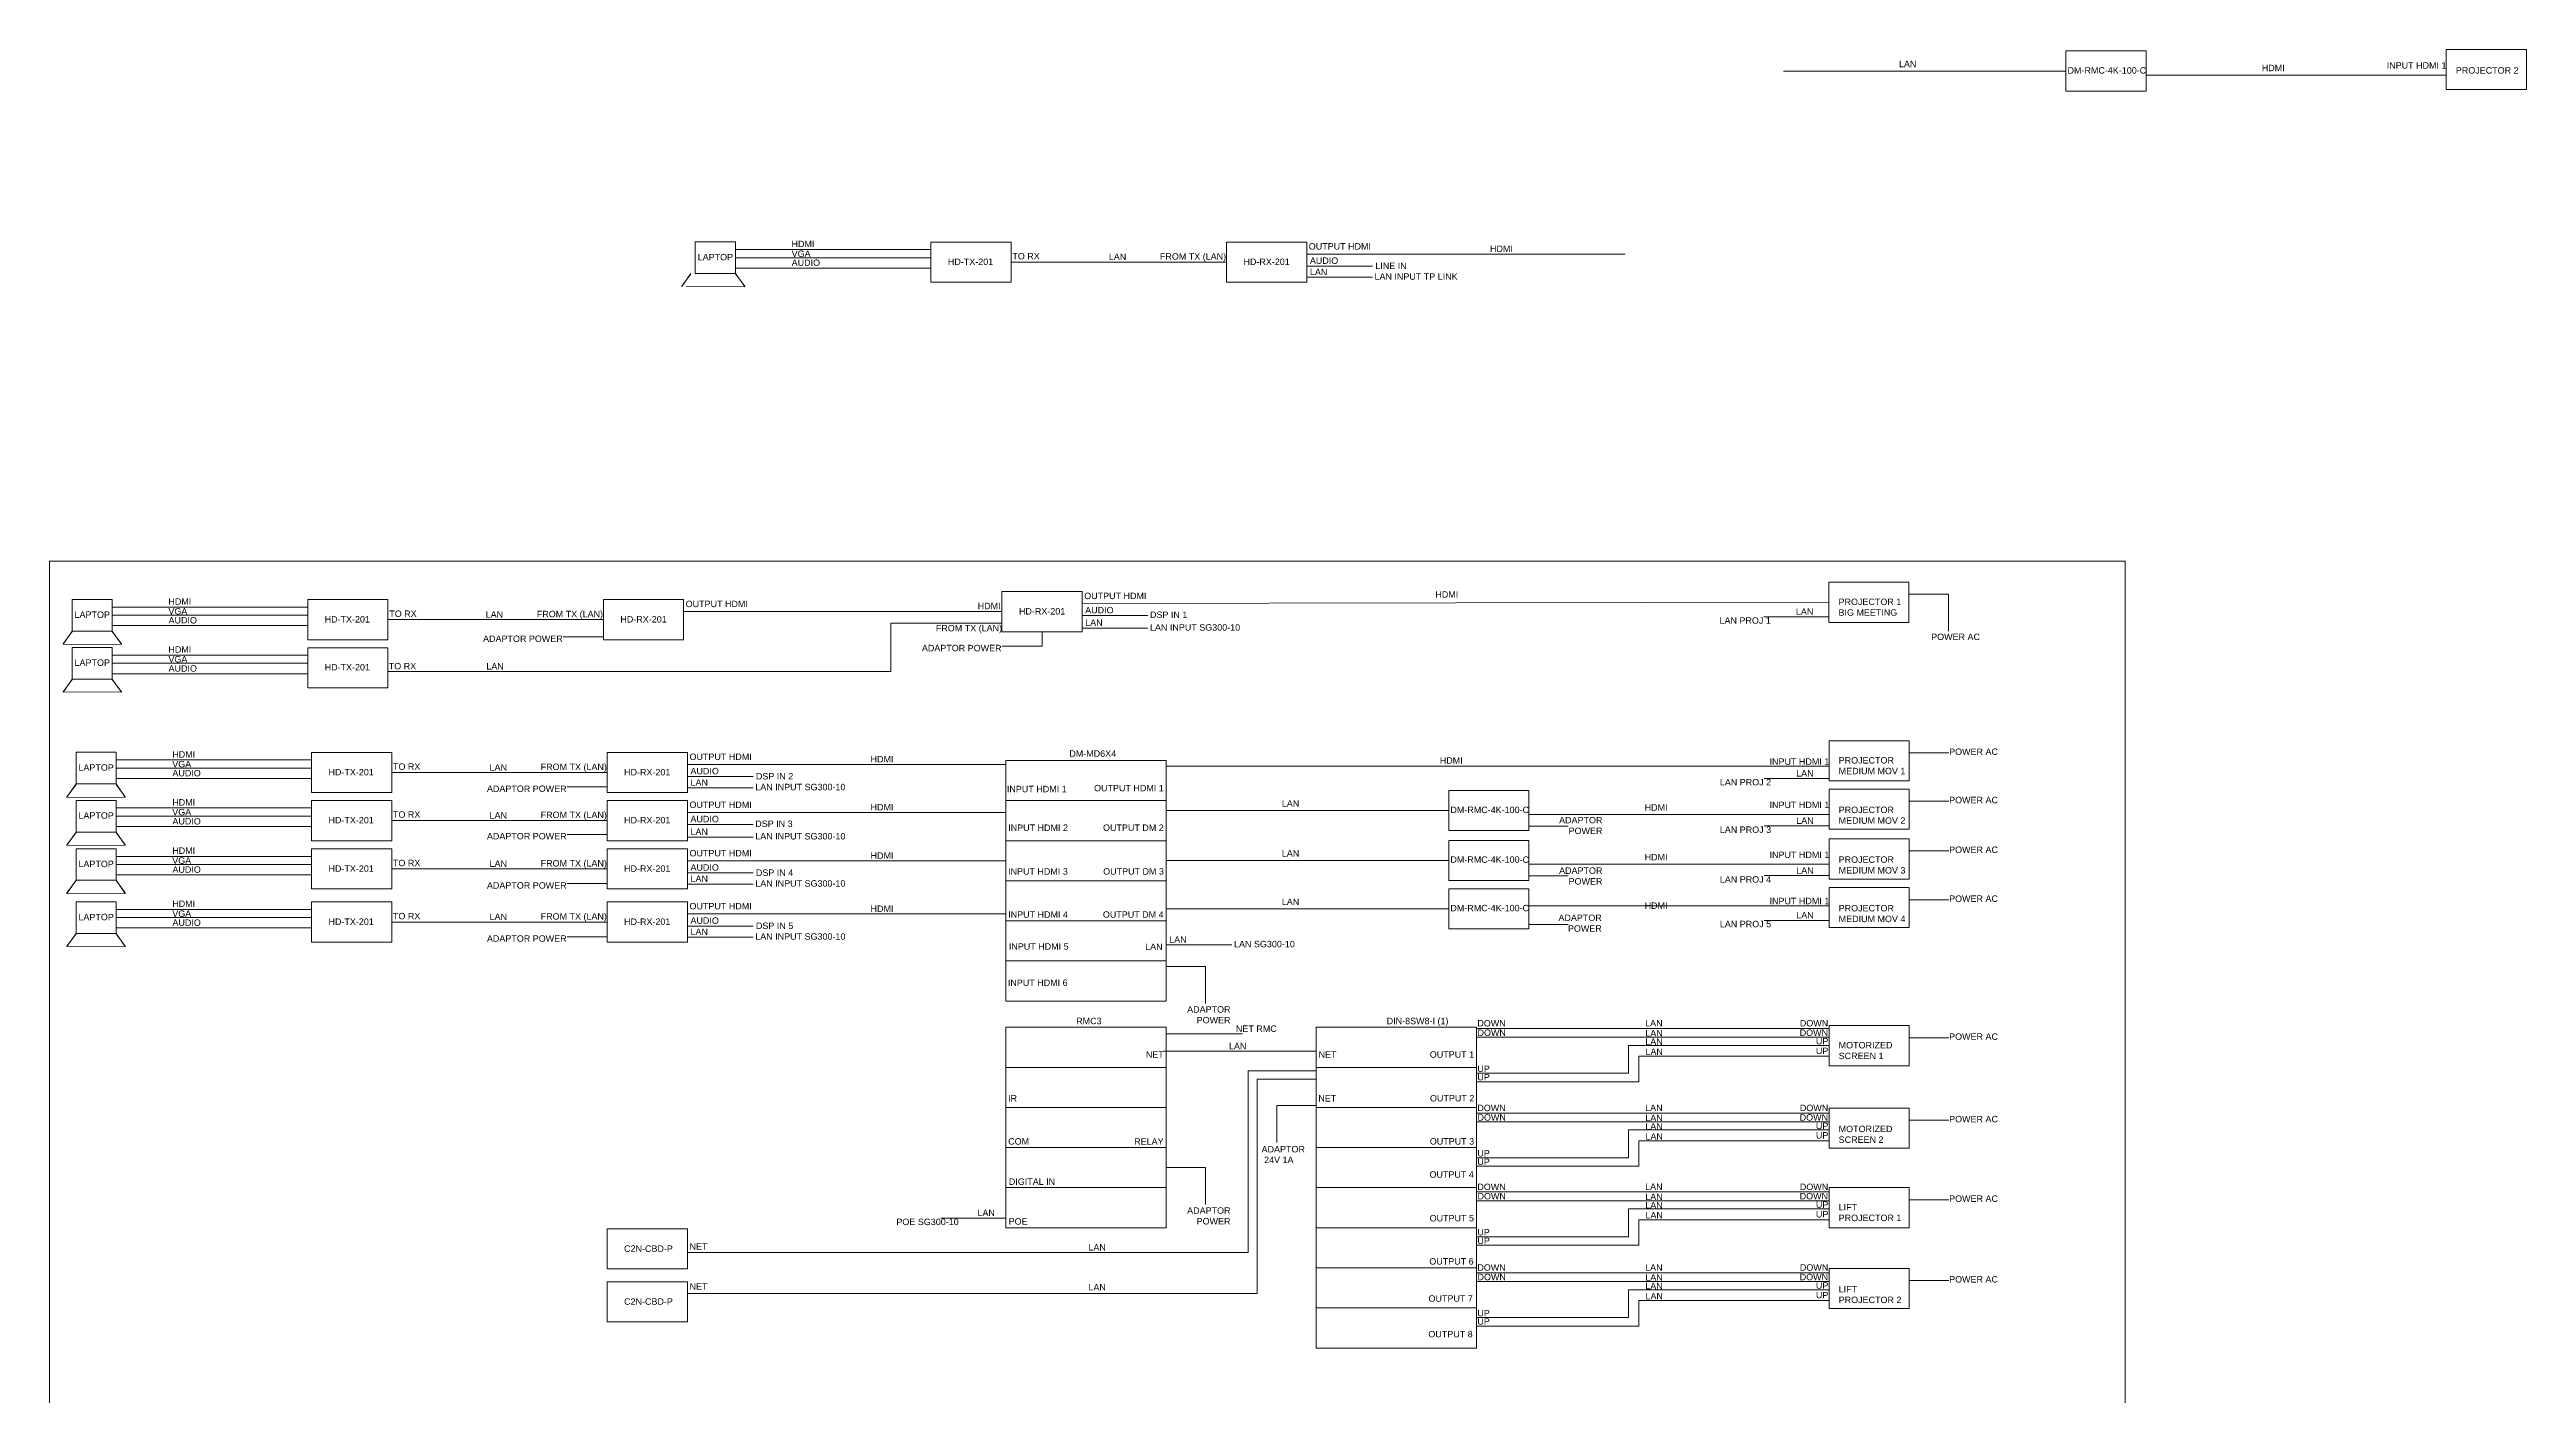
# Model space of a CAD drawing. Header units: inches. Extents: x 650 to 9922, y -3240 to 3248.
# Drawn here: x 2316 to 3861, y 514 to 1353 of the extents above; entities that cross this region are included whole.
import ezdxf

# ---------------------------------------------------------------- set-up
doc = ezdxf.new("R2010")
doc.units = ezdxf.units.IN
doc.header["$MEASUREMENT"] = 0
doc.styles.get("Standard").update_dxf_attribs({"font": 'arial.ttf'})

msp = doc.modelspace()

# ---------------------------------------------------------------- linework, layer by layer
at = {"linetype": 'Continuous', "lineweight": 9}
for points in [[(3623.5, 1337.6), (3623.5, 1352.6), (3573.5, 1352.6), (3573.5, 1327.6), (3623.5, 1327.6), (3623.5, 1337.6)], [(3860.6, 1338.5), (3860.6, 1353.5), (3810.6, 1353.5), (3810.6, 1328.5), (3860.6, 1328.5), (3860.6, 1338.5)], [(3397.3, 1340.1), (3573.5, 1340.1)], [(2718.9, 1233.6), (2743.9, 1233.6), (2743.9, 1213.9), (2718.9, 1213.9), (2718.9, 1233.6)], [(2915.8, 1218.5), (2915.8, 1233.5), (2865.8, 1233.5), (2865.8, 1208.5), (2915.8, 1208.5), (2915.8, 1218.5)], [(3050.1, 1221), (2915.8, 1221)], [(3100.1, 1218.5), (3100.1, 1233.5), (3050.1, 1233.5), (3050.1, 1208.5), (3100.1, 1208.5), (3100.1, 1218.5)], [(2716.2, 1213.9), (2710.5, 1205.7), (2710.5, 1205.9), (2716.2, 1213.6)], [(2713.2, 1205.7), (2749.7, 1205.5)], [(2743.9, 1213.9), (2749.7, 1205.7), (2749.7, 1205.9), (2743.9, 1213.6)], [(2316.3, 1034.5), (3610.4, 1034.5), (3610.4, -430.2), (2316.3, -430.2), (2316.3, 1034.5)], [(3475.6, 1006.5), (3475.6, 1021.4), (3425.6, 1021.4), (3425.6, 996.4), (3475.6, 996.4), (3475.6, 1006.5)], [(2330.4, 1010.7), (2355.4, 1010.7), (2355.4, 991), (2330.4, 991), (2330.4, 1010.7)], [(2527.3, 995.6), (2527.3, 1010.6), (2477.3, 1010.6), (2477.3, 985.6), (2527.3, 985.6), (2527.3, 995.6)], [(2711.6, 995.6), (2711.6, 1010.6), (2661.6, 1010.6), (2661.6, 985.6), (2711.6, 985.6), (2711.6, 995.6)], [(2330.4, 991), (2324.7, 982.8), (2324.7, 983), (2330.4, 990.7)], [(2355.4, 991), (2361.1, 982.8), (2361.1, 983), (2355.4, 990.7)], [(2527.3, 965.7), (2527.3, 955.6), (2477.3, 955.6), (2477.3, 980.6), (2527.3, 980.6), (2527.3, 965.7), (2840.8, 965.7), (2840.8, 995.8), (2910.1, 995.8)], [(2661.6, 998.1), (2527.3, 998.1)], [(3425.6, 999.9), (3385.1, 999.9)], [(2324.7, 982.8), (2361.1, 982.6)], [(2330.4, 980.7), (2355.4, 980.7), (2355.4, 961), (2330.4, 961), (2330.4, 980.7)], [(2330.4, 961), (2324.7, 952.8), (2324.7, 953.1), (2330.4, 960.8)], [(2355.4, 961), (2361.1, 952.8), (2361.1, 953.1), (2355.4, 960.8)], [(2324.7, 953), (2361.1, 952.8)], [(2332.8, 915.4), (2357.8, 915.4), (2357.8, 895.7), (2332.8, 895.7), (2332.8, 915.4)], [(2529.7, 900.3), (2529.7, 915.3), (2479.7, 915.3), (2479.7, 890.3), (2529.7, 890.3), (2529.7, 900.3)], [(2714, 900.3), (2714, 890.3), (2664, 890.3), (2664, 915.3), (2714, 915.3), (2714, 900.3), (2754.9, 900.3)], [(3475.8, 907.6), (3475.8, 922.6), (3425.8, 922.6), (3425.8, 897.6), (3475.8, 897.6), (3475.8, 907.6)], [(2664, 902.8), (2529.7, 902.8)], [(2912.5, 885.3), (2912.5, 910.3), (3012.5, 910.3), (3012.5, 910.3), (2912.5, 910.3), (2912.5, 910.3), (3012.5, 910.3), (3012.5, 885.3), (2912.5, 885.3)], [(3425.8, 899.1), (3385.3, 899.1)], [(2332.8, 895.7), (2327, 887.5), (2327, 887.7), (2332.8, 895.4)], [(2327, 887.5), (2363.5, 887.3)], [(2332.8, 885.4), (2357.8, 885.4), (2357.8, 865.7), (2332.8, 865.7), (2332.8, 885.4)], [(2357.8, 895.7), (2363.5, 887.5), (2363.5, 887.7), (2357.8, 895.4)], [(2529.7, 870.4), (2529.7, 885.3), (2479.7, 885.3), (2479.7, 860.3), (2529.7, 860.3), (2529.7, 870.4)], [(2714, 870.4), (2714, 860.3), (2664, 860.3), (2664, 885.3), (2714, 885.3), (2714, 870.4), (2754.9, 870.4)], [(2912.5, 885.3), (2912.5, 760.3), (3012.5, 760.3), (3012.5, 885.3), (2912.5, 885.3), (2912.5, 860.3), (3012.5, 860.3), (3012.5, 835.3), (2912.5, 835.3), (2912.5, 810.3), (3012.5, 810.3), (3012.5, 785.3), (2912.5, 785.3), (2912.5, 760.3), (3012.5, 760.3)], [(3238.7, 876.6), (3238.7, 891.6), (3188.7, 891.6), (3188.7, 866.6), (3238.7, 866.6), (3238.7, 876.6)], [(3475.8, 877.5), (3475.8, 892.5), (3425.8, 892.5), (3425.8, 867.5), (3475.8, 867.5), (3475.8, 877.5)], [(2332.8, 865.7), (2327, 857.5), (2327, 857.8), (2332.8, 865.5)], [(2357.8, 865.7), (2363.5, 857.5), (2363.5, 857.8), (2357.8, 865.5)], [(2664, 872.8), (2529.7, 872.8)], [(3012.5, 879.1), (3188.7, 879.1)], [(3425.8, 869.5), (3385.3, 869.5)], [(2327, 857.5), (2363.5, 857.4)], [(2332.8, 855.3), (2357.8, 855.3), (2357.8, 835.6), (2332.8, 835.6), (2332.8, 855.3)], [(2529.7, 840.2), (2529.7, 855.2), (2479.7, 855.2), (2479.7, 830.2), (2529.7, 830.2), (2529.7, 840.2)], [(2714, 840.2), (2714, 830.2), (2664, 830.2), (2664, 855.2), (2714, 855.2), (2714, 840.2), (2754.9, 840.2)], [(3238.7, 845.6), (3238.7, 860.5), (3188.7, 860.5), (3188.7, 835.5), (3238.7, 835.5), (3238.7, 845.6)], [(3475.8, 846.5), (3475.8, 861.4), (3425.8, 861.4), (3425.8, 836.4), (3475.8, 836.4), (3475.8, 846.5)], [(2332.8, 835.6), (2327, 827.4), (2327, 827.7), (2332.8, 835.4)], [(2357.8, 835.6), (2363.5, 827.4), (2363.5, 827.7), (2357.8, 835.4)], [(2664, 842.7), (2529.7, 842.7)], [(3012.5, 848), (3188.7, 848)], [(3425.8, 838.5), (3385.3, 838.5)], [(2327, 827.4), (2363.5, 827.2)], [(2332.8, 822.2), (2357.8, 822.2), (2357.8, 802.5), (2332.8, 802.5), (2332.8, 822.2)], [(2529.7, 807.1), (2529.7, 822.1), (2479.7, 822.1), (2479.7, 797.1), (2529.7, 797.1), (2529.7, 807.1)], [(2714, 807.1), (2714, 797.1), (2664, 797.1), (2664, 822.1), (2714, 822.1), (2714, 807.1), (2754.9, 807.1)], [(3238.7, 815.4), (3238.7, 830.3), (3188.7, 830.3), (3188.7, 805.3), (3238.7, 805.3), (3238.7, 815.4)], [(3475.8, 816.3), (3475.8, 831.2), (3425.8, 831.2), (3425.8, 806.2), (3475.8, 806.2), (3475.8, 816.3)], [(2664, 809.6), (2529.7, 809.6)], [(3012.5, 817.8), (3188.7, 817.8)], [(3425.8, 810.6), (3385.3, 810.6)], [(2332.8, 802.5), (2327, 794.3), (2327, 794.6), (2332.8, 802.3)], [(2327, 794.3), (2363.5, 794.1)], [(2357.8, 802.5), (2363.5, 794.3), (2363.5, 794.6), (2357.8, 802.3)], [(2912.5, 744), (2912.5, 619), (3012.5, 619), (3012.5, 744), (2912.5, 744), (2912.5, 719), (3012.5, 719), (3012.5, 694), (2912.5, 694), (2912.5, 669), (3012.5, 669), (3012.5, 644), (2912.5, 644)], [(3106, 744), (3106, 619), (3206, 619), (3206, 744), (3106, 744), (3106, 719), (3206, 719), (3206, 694), (3106, 694), (3106, 669), (3206, 669), (3206, 644), (3106, 644)], [(3206, 743.2), (3425.8, 743.2)], [(3475.8, 730), (3475.8, 745), (3425.8, 745), (3425.8, 720), (3475.8, 720), (3475.8, 730)], [(3011, 729), (3106, 729)], [(3012.5, 739.9), (3060, 739.9)], [(3206, 737.8), (3425.8, 737.8)], [(3206, 715.3), (3300.7, 715.3), (3300.7, 732.7), (3425.8, 732.7)], [(3206, 710), (3307.1, 710), (3307.1, 725.9), (3425.8, 725.9)], [(2714, 603.5), (3063.6, 603.5), (3063.6, 716.9), (3106, 716.9)], [(2714, 578.1), (3069.3, 578.1), (3069.3, 711.7), (3106, 711.7)], [(3206, 690.5), (3425.8, 690.5)], [(3206, 685), (3425.8, 685)], [(3206, 662.5), (3300.7, 662.5), (3300.7, 680), (3425.8, 680)], [(3475.8, 678.6), (3475.8, 693.6), (3425.8, 693.6), (3425.8, 668.6), (3475.8, 668.6), (3475.8, 678.6)], [(3206, 657.3), (3307.1, 657.3), (3307.1, 673.1), (3425.8, 673.1)], [(3206, 641.3), (3425.8, 641.3)], [(3206, 635.8), (3425.8, 635.8)], [(3475.8, 629), (3475.8, 644), (3425.8, 644), (3425.8, 619), (3475.8, 619), (3475.8, 629)], [(2714, 603.3), (2714, 618.3), (2664, 618.3), (2664, 593.3), (2714, 593.3), (2714, 603.3)], [(2912.5, 625), (2871.9, 625)], [(3106, 619), (3106, 544), (3206, 544), (3206, 619), (3106, 619), (3106, 594), (3206, 594), (3206, 569), (3106, 569), (3106, 544), (3206, 544), (3206, 544), (3106, 544)], [(3206, 613.4), (3300.7, 613.4), (3300.7, 630.8), (3425.8, 630.8)], [(3206, 608.1), (3307.1, 608.1), (3307.1, 623.9), (3425.8, 623.9)], [(3206, 590.9), (3425.8, 590.9)], [(3475.8, 578.7), (3475.8, 593.6), (3425.8, 593.6), (3425.8, 568.6), (3475.8, 568.6), (3475.8, 578.7)], [(2714, 570.3), (2714, 585.3), (2664, 585.3), (2664, 560.3), (2714, 560.3), (2714, 570.3)], [(3206, 585.5), (3425.8, 585.5)], [(3206, 563), (3300.7, 563), (3300.7, 580.4), (3425.8, 580.4)], [(3206, 557.7), (3307.1, 557.7), (3307.1, 573.6), (3425.8, 573.6)]]:
    msp.add_lwpolyline(points, dxfattribs=at)
at = {"color": 5, "linetype": 'Continuous', "lineweight": 9}
for points in [[(3623.5, 1337.6), (3810.6, 1337.6)], [(2743.9, 1228.8), (2865.8, 1228.8)], [(3100.1, 1226), (3298.6, 1226)], [(2355.4, 1005.9), (2477.3, 1005.9)], [(2960.1, 1008.1), (3425.6, 1008.9)], [(2711.6, 1003.1), (2910.1, 1003.1)], [(2355.4, 976), (2477.3, 976)], [(2357.8, 910.6), (2479.7, 910.6)], [(2714, 907.8), (2912.5, 907.8)], [(3012.5, 906.8), (3425.8, 906.8)], [(2357.8, 880.7), (2479.7, 880.7)], [(2714, 877.9), (2912.5, 877.9)], [(3238.7, 876.6), (3425.8, 876.6)], [(2357.8, 850.5), (2479.7, 850.5)], [(2714, 847.7), (2912.5, 847.7)], [(3238.7, 845.6), (3425.8, 845.6)], [(3238.7, 819.6), (3425.8, 819.6)], [(2357.8, 817.4), (2479.7, 817.4)], [(2714, 814.6), (2912.5, 814.6)]]:
    msp.add_lwpolyline(points, dxfattribs=at)
at = {"color": 2, "linetype": 'Continuous', "lineweight": 9}
for points in [[(2743.9, 1223.7), (2865.8, 1223.7)], [(2355.4, 1000.8), (2477.3, 1000.8)], [(2355.4, 970.9), (2477.3, 970.9)], [(2357.8, 905.5), (2479.7, 905.5)], [(2357.8, 875.6), (2479.7, 875.6)], [(2357.8, 845.5), (2479.7, 845.5)], [(2357.8, 812.4), (2479.7, 812.4)]]:
    msp.add_lwpolyline(points, dxfattribs=at)
at = {"color": 3, "linetype": 'Continuous', "lineweight": 9}
for points in [[(2743.9, 1217.3), (2865.8, 1217.3)], [(3100.1, 1218.5), (3141.1, 1218.5)], [(2355.4, 994.4), (2477.3, 994.4)], [(2960.1, 1000.6), (3001, 1000.6)], [(2355.4, 964.4), (2477.3, 964.4)], [(2357.8, 899.1), (2479.7, 899.1)], [(2714, 900.3), (2754.9, 900.3)], [(2357.8, 869.1), (2479.7, 869.1)], [(2714, 870.4), (2754.9, 870.4)], [(2357.8, 839), (2479.7, 839)], [(2714, 840.2), (2754.9, 840.2)], [(2357.8, 805.9), (2479.7, 805.9)], [(2714, 807.1), (2754.9, 807.1)]]:
    msp.add_lwpolyline(points, dxfattribs=at)
at = {"color": 7, "linetype": 'Continuous', "lineweight": 9}
for points in [[(3100.1, 1211.5), (3141.1, 1211.5)], [(2960.1, 1000.6), (2960.1, 990.6), (2910.1, 990.6), (2910.1, 1015.6), (2960.1, 1015.6), (2960.1, 1000.6), (3001, 1000.6)], [(2960.1, 992.8), (3001, 992.8)], [(2714, 893.2), (2754.9, 893.2)], [(2714, 862.5), (2754.9, 862.5)], [(2714, 833.2), (2754.9, 833.2)], [(2714, 800.1), (2754.9, 800.1)], [(3012.5, 795.3), (3053.4, 795.3)]]:
    msp.add_lwpolyline(points, dxfattribs=at)
at = {"color": 1, "linetype": 'Continuous', "lineweight": 9}
for points in [[(3475.6, 1013.9), (3500.2, 1013.9), (3500.2, 990.9)], [(2935.2, 981.6), (2935.2, 990.6)], [(2661.6, 987.3), (2636.6, 987.3)], [(2935.2, 981.6), (2910.2, 981.6)], [(3475.8, 915.1), (3500.4, 915.1), (3500.4, 915.1)], [(2664, 893.9), (2639, 893.9)], [(3475.8, 885), (3500.4, 885), (3500.4, 885)], [(3238.7, 869.3), (3263.2, 869.3), (3263.2, 869.3)], [(2664, 864.2), (2639, 864.2)], [(3475.8, 854), (3500.4, 854), (3500.4, 854)], [(3238.7, 838.3), (3263.2, 838.3), (3263.2, 838.3)], [(2664, 833.6), (2639, 833.6)], [(3475.8, 823.5), (3500.4, 823.5), (3500.4, 823.5)], [(3238.7, 808.1), (3263.2, 808.1), (3263.2, 808.1)], [(2664, 800.4), (2639, 800.4)], [(3012.5, 781.9), (3037, 781.9), (3037, 758.8)], [(3475.8, 737.5), (3500.4, 737.5), (3500.4, 737.5)], [(3106, 695.3), (3081.5, 695.3), (3081.5, 672.2)], [(3475.8, 686.1), (3500.4, 686.1), (3500.4, 686.1)], [(3012.5, 656.5), (3037, 656.5), (3037, 633.4)], [(3475.8, 636.5), (3500.4, 636.5), (3500.4, 636.5)], [(3475.8, 586.2), (3500.4, 586.2), (3500.4, 586.2)]]:
    msp.add_lwpolyline(points, dxfattribs=at)

# ---------------------------------------------------------------- texts
at = {"linetype": 'Continuous', "lineweight": 9, "char_height": 4}
for s, width, heights, insert, attachment_point in [('LAN', 44.698, [0], (3469.4, 1346.5), 1), ('HDMI', 44.698, [0], (3695.6, 1344), 1), ('INPUT HDMI 1', 44.698, [0], (3773.5, 1345.6), 1), ('DM-RMC-4K-100-C', 44.698, [0], (3574.5, 1342.5), 1), ('PROJECTOR 2', 44.698, [0], (3816.6, 1342.5), 1), ('LAPTOP', 44.698, [0], (2720.4, 1226.1), 1), ('VGA', 44.698, [0], (2779, 1228.2), 1), ('AUDIO', 44.698, [0], (2779, 1222.6), 1), ('HDMI', 44.698, [0], (2778.9, 1234.3), 1), ('HD-TX-201', 44.698, [0], (2876.4, 1223.2), 1), ('TO RX ', 44.698, [0], (2916.6, 1226.7), 1), ('LAN', 44.698, [0], (2987.6, 1226.3), 3), ('FROM TX (LAN)', 44.698, [0], (3008.6, 1226.5), 1), ('HD-RX-201', 44.698, [0], (3060.7, 1223.2), 1), ('OUTPUT HDMI', 44.698, [0], (3101.4, 1232.8), 1), ('AUDIO', 44.698, [0], (3102.1, 1223.9), 1), ('LINE IN', 44.698, [0], (3142.9, 1216.6), 7), ('HDMI', 44.698, [0], (3214.4, 1231.3), 1), ('VGA', 44.698, [0], (2390.4, 1005.3), 1), ('HDMI', 44.698, [0], (2390.4, 1011.4), 1), ('TO RX ', 44.698, [0], (2528.1, 1003.8), 1), ('OUTPUT HDMI', 44.698, [0], (2712.9, 1009.9), 1), ('HDMI', 44.698, [0], (2895, 1008.6), 1), ('HD-RX-201', 44.698, [0], (2920.7, 1005.3), 1), ('OUTPUT HDMI', 44.698, [0], (2961.4, 1014.9), 1), ('AUDIO', 44.698, [0], (2962, 1006), 1), ('HDMI', 44.698, [0], (3180.3, 1015.8), 1), ('LAN', 44.698, [0], (3416, 1005.1), 3), ('PROJECTOR 1 BIG MEETING', 44.698, [0], (3431.7, 1011.2), 1), ('LAPTOP', 44.698, [0], (2331.9, 1003.2), 1), ('AUDIO', 44.698, [0], (2390.5, 999.7), 1), ('HD-TX-201', 44.698, [0], (2487.8, 1000.3), 1), ('LAN', 44.698, [0], (2599.1, 1003.3), 3), ('FROM TX (LAN)', 44.698, [0], (2620.1, 1003.6), 1), ('HD-RX-201', 44.698, [0], (2672.2, 1000.3), 1), ('FROM TX (LAN)', 44.698, [0], (2868.9, 994.8), 1), ('DSP IN 1', 44.698, [0], (3002.4, 999.1), 7), ('LAN PROJ 1', 44.698, [0], (3357.5, 995.5), 7), ('POWER AC', 44.698, [0], (3519.9, 985.3), 9), ('LAPTOP', 44.698, [0], (2331.9, 973.3), 1), ('VGA', 44.698, [0], (2390.4, 975.4), 1), ('HDMI', 44.698, [0], (2390.4, 981.5), 1), ('AUDIO', 44.698, [0], (2390.5, 969.7), 1), ('HD-TX-201', 44.698, [0], (2487.8, 970.4), 1), ('TO RX ', 44.698, [0], (2527.8, 971.1), 1), ('LAN', 44.698, [0], (2599.5, 971), 3), ('HDMI', 44.698, [0], (2392.8, 916.1), 1), ('OUTPUT HDMI', 44.698, [0], (2715.3, 914.6), 1), ('HDMI', 44.698, [0], (2828.2, 913.1), 1), ('DM-MD6X4', 47.3, [0], (2952.1, 916.6), 1), ('HDMI', 44.698, [0], (3183.1, 912.3), 1), ('INPUT HDMI 1', 44.698, [0], (3388.7, 911.6), 1), ('PROJECTOR\\PMEDIUM MOV 1', 44.698, [0], (3431.8, 912.4), 1), ('POWER AC', 44.698, [0], (3531.1, 913.7), 9), ('LAPTOP', 44.698, [0], (2334.3, 907.9), 1), ('VGA', 44.698, [0], (2392.8, 910), 1), ('AUDIO', 44.698, [0], (2392.9, 904.4), 1), ('HD-TX-201', 44.698, [0], (2490.2, 905), 1), ('TO RX ', 44.698, [0], (2530.4, 908.5), 1), ('LAN', 44.698, [0], (2601.5, 908), 3), ('FROM TX (LAN)', 44.698, [0], (2622.5, 908.3), 1), ('HD-RX-201', 44.698, [0], (2674.5, 905), 1), ('AUDIO', 44.698, [0], (2715.9, 905.7), 1), ('DSP IN 2', 44.698, [0], (2756.7, 898.4), 7), ('LAN PROJ 2', 44.698, [0], (3357.7, 894.7), 7), ('LAN', 44.698, [0], (3416.2, 904.3), 3), ('HDMI', 44.698, [0], (2392.8, 886.2), 1), ('OUTPUT HDMI', 44.698, [0], (2715.3, 884.7), 1), ('HDMI', 44.698, [0], (2828.2, 883.2), 1), ('INPUT HDMI 1', 44.698, [0], (2913.2, 894.5), 1), ('OUTPUT HDMI 1', 44.698, [0], (3011, 895.1), 3), ('LAN', 44.698, [0], (3084.6, 885.5), 1), ('DM-RMC-4K-100-C', 44.698, [0], (3189.7, 881.5), 1), ('HDMI', 44.698, [0], (3310.8, 883), 1), ('INPUT HDMI 1', 44.698, [0], (3388.7, 884.6), 1), ('PROJECTOR \\PMEDIUM MOV 2', 44.698, [0], (3431.8, 881.5), 1), ('POWER AC', 44.698, [0], (3531.1, 883.6), 9), ('LAPTOP', 44.698, [0], (2334.3, 878), 1), ('VGA', 44.698, [0], (2392.8, 880.1), 1), ('AUDIO', 44.698, [0], (2392.9, 874.4), 1), ('HD-TX-201', 44.698, [0], (2490.2, 875.1), 1), ('TO RX ', 44.698, [0], (2530.4, 878.6), 1), ('LAN', 44.698, [0], (2601.5, 878.1), 3), ('FROM TX (LAN)', 44.698, [0], (2622.5, 878.4), 1), ('HD-RX-201', 44.698, [0], (2674.5, 875.1), 1), ('AUDIO', 44.698, [0], (2715.9, 875.8), 1), ('DSP IN 3', 44.698, [0], (2756.3, 868.8), 7), ('INPUT HDMI 2', 44.698, [0], (2914, 870.4), 1), ('OUTPUT DM 2', 44.698, [0], (3011, 870.4), 3), ('ADAPTOR POWER', 44.698, [0], (3284.5, 864.4), 9), ('LAN PROJ 3', 44.698, [0], (3357.7, 865.1), 7), ('LAN', 44.698, [0], (3416.2, 874.8), 3), ('VGA', 44.698, [0], (2392.8, 849.9), 1), ('HDMI', 44.698, [0], (2392.8, 856.1), 1), ('OUTPUT HDMI', 44.698, [0], (2715.3, 854.5), 1), ('HDMI', 44.698, [0], (2828.2, 853), 1), ('LAN', 44.698, [0], (3084.6, 854.4), 1), ('DM-RMC-4K-100-C', 44.698, [0], (3189.7, 850.5), 1), ('HDMI', 44.698, [0], (3310.8, 852), 1), ('INPUT HDMI 1', 44.698, [0], (3388.7, 853.5), 1), ('PROJECTOR \\PMEDIUM MOV 3', 44.698, [0], (3431.8, 850.5), 1), ('POWER AC', 44.698, [0], (3531.1, 852.6), 9), ('LAPTOP', 44.698, [0], (2334.3, 847.8), 1), ('AUDIO', 44.698, [0], (2392.9, 844.3), 1), ('HD-TX-201', 44.698, [0], (2490.2, 844.9), 1), ('TO RX ', 44.698, [0], (2530.4, 848.4), 1), ('LAN', 44.698, [0], (2601.5, 848), 3), ('FROM TX (LAN)', 44.698, [0], (2622.5, 848.2), 1), ('HD-RX-201', 44.698, [0], (2674.5, 844.9), 1), ('AUDIO', 44.698, [0], (2715.9, 845.6), 1), ('DSP IN 4', 44.698, [0], (2756.7, 838.3), 7), ('INPUT HDMI 3', 44.698, [0], (2913.9, 839.1), 7), ('OUTPUT DM 3', 44.698, [0], (3011.1, 839.1), 9), ('ADAPTOR POWER', 44.698, [0], (3284.5, 832.9), 9), ('LAN PROJ 4', 44.698, [0], (3357.7, 834.1), 7), ('LAN', 44.698, [0], (3416.2, 843.7), 3), ('HDMI', 44.698, [0], (2392.8, 823), 1), ('OUTPUT HDMI', 44.698, [0], (2715.3, 821.5), 1), ('HDMI', 44.698, [0], (2828.2, 819.9), 1), ('LAN', 44.698, [0], (3084.6, 824.2), 1), ('DM-RMC-4K-100-C', 44.698, [0], (3189.7, 820.3), 1), ('HDMI', 44.698, [0], (3310.8, 821.8), 1), ('INPUT HDMI 1', 44.698, [0], (3388.7, 824.7), 1), ('PROJECTOR \\PMEDIUM MOV 4', 44.698, [0], (3431.8, 820.2), 1), ('POWER AC', 44.698, [0], (3531.1, 822.1), 9), ('LAPTOP', 44.698, [0], (2334.3, 814.7), 1), ('VGA', 44.698, [0], (2392.8, 816.8), 1), ('AUDIO', 44.698, [0], (2392.9, 811.2), 1), ('HD-TX-201', 44.698, [0], (2490.2, 811.8), 1), ('TO RX ', 44.698, [0], (2530.4, 815.3), 1), ('LAN', 44.698, [0], (2601.5, 814.9), 3), ('FROM TX (LAN)', 44.698, [0], (2622.5, 815.1), 1), ('HD-RX-201', 44.698, [0], (2674.5, 811.8), 1), ('AUDIO', 44.698, [0], (2715.9, 812.5), 1), ('DSP IN 5', 44.698, [0], (2756.7, 805.2), 7), ('INPUT HDMI 4', 44.698, [0], (2914, 812.2), 7), ('OUTPUT DM 4', 44.698, [4.09], (3010.9, 812.2), 9), ('ADAPTOR POWER', 44.698, [0], (3284.1, 803.5), 9), ('LAN PROJ 5', 44.698, [0], (3357.7, 806.3), 7), ('LAN', 44.698, [0], (3416.2, 815.9), 3), ('INPUT HDMI 5', 44.698, [0], (2914.4, 792.3), 7), ('LAN', 44.698, [0], (2999.4, 792.2), 7), ('INPUT HDMI 6', 44.698, [0], (2913.8, 769.7), 7), ('ADAPTOR POWER', 44.698, [0], (3052.6, 746.4), 9), ('RMC3', 47.3, [0], (2956.4, 749.9), 1), ('NET RMC', 44.698, [0], (3056, 745.1), 1), ('DIN-8SW8-I (1)', 47.3, [0], (3150, 749.9), 1), ('DOWN', 44.698, [0], (3224.2, 748.5), 3), ('DOWN', 44.698, [0], (3224.3, 742.6), 3), ('LAN', 44.698, [0], (3322, 748.6), 3), ('LAN', 44.698, [0], (3322.1, 742.3), 3), ('DOWN', 44.698, [0], (3407.5, 742.6), 1), ('DOWN', 44.698, [0], (3407.6, 748.5), 1), ('NET', 44.698, [0], (3011, 729), 3), ('LAN', 44.698, [0], (3062.5, 734.3), 3), ('NET', 44.698, [0], (3107.5, 729), 1), ('OUTPUT 1', 44.698, [0], (3204.5, 729), 3), ('LAN', 44.698, [0], (3322.1, 737), 3), ('LAN', 44.698, [0], (3322.2, 730.7), 3), ('UP', 44.698, [0], (3417.6, 737.3), 1), ('UP', 44.698, [0], (3417.6, 731.3), 1), ('MOTORIZED\\PSCREEN 1', 44.698, [0], (3431.8, 734.8), 1), ('POWER AC', 44.698, [0], (3531.1, 736.1), 9), ('UP', 44.698, [0], (3206.5, 720.1), 1), ('UP', 44.698, [0], (3206.5, 714.9), 1), ('IR', 44.698, [0], (2913.9, 697.7), 7), ('NET', 44.698, [0], (3107.4, 697.7), 7), ('OUTPUT 2', 44.698, [0], (3204.6, 697.7), 9), ('DOWN', 44.698, [0], (3224.2, 695.7), 3), ('LAN', 44.698, [0], (3322, 695.8), 3), ('DOWN', 44.698, [0], (3407.6, 695.7), 1), ('DOWN', 44.698, [0], (3224.3, 689.8), 3), ('LAN', 44.698, [0], (3322.1, 689.5), 3), ('LAN', 44.698, [0], (3322.1, 684.2), 3), ('DOWN', 44.698, [0], (3407.5, 689.8), 1), ('UP', 44.698, [0], (3417.6, 684.5), 1), ('MOTORIZED SCREEN 2', 44.698, [0], (3431.8, 682.6), 1), ('POWER AC', 44.698, [0], (3531.1, 684.7), 9), ('COM', 44.698, [0], (2914, 670.8), 7), ('RELAY', 44.698, [4.09], (3010.9, 670.8), 9), ('ADAPTOR\\P 24V 1A', 44.698, [0], (3072, 659.3), 7), ('OUTPUT 3', 44.698, [4.09], (3204.5, 670.8), 9), ('UP', 44.698, [0], (3206.5, 667.4), 1), ('LAN', 44.698, [0], (3322.2, 677.9), 3), ('UP', 44.698, [0], (3417.6, 678.6), 1), ('DIGITAL IN', 44.698, [0], (2914.4, 645.7), 7), ('OUTPUT 4', 44.698, [0], (3204.3, 654.2), 3), ('UP', 44.698, [0], (3206.5, 662.1), 1), ('DOWN', 44.698, [0], (3224.2, 646.5), 3), ('DOWN', 44.698, [0], (3224.3, 640.7), 3), ('LAN', 44.698, [0], (3322, 646.6), 3), ('LAN', 44.698, [0], (3322.1, 640.3), 3), ('LAN', 44.698, [0], (3322.1, 635), 3), ('DOWN', 44.698, [0], (3407.5, 640.7), 1), ('DOWN', 44.698, [0], (3407.6, 646.5), 1), ('UP', 44.698, [0], (3417.6, 635.4), 1), ('LIFT PROJECTOR 1', 44.698, [0], (3431.8, 633.8), 1), ('POWER AC', 44.698, [0], (3531.1, 635.1), 9), ('POE SG300-10', 44.698, [0], (2844.3, 620.6), 7), ('LAN', 44.698, [0], (2905.7, 630.3), 3), ('POE', 44.698, [0], (2914.3, 620.9), 7), ('ADAPTOR POWER', 44.698, [0], (3052.6, 621), 9), ('OUTPUT 5', 44.698, [0], (3204.4, 622.9), 9), ('UP', 44.698, [0], (3206.5, 618.2), 1), ('LAN', 44.698, [0], (3322.2, 628.8), 3), ('UP', 44.698, [0], (3417.6, 629.4), 1), ('C2N-CBD-P', 44.698, [0], (2674.5, 608), 1), ('NET', 44.698, [0], (2726.5, 609.3), 3), ('LAN', 44.698, [0], (2974.9, 608.8), 3), ('UP', 44.698, [0], (3206.5, 612.9), 1), ('OUTPUT 6', 44.698, [4.09], (3204.2, 596), 9), ('DOWN', 44.698, [0], (3224.2, 596.2), 3), ('DOWN', 44.698, [0], (3224.3, 590.3), 3), ('LAN', 44.698, [0], (3322, 596.3), 3), ('LAN', 44.698, [0], (3322.1, 590), 3), ('DOWN', 44.698, [0], (3407.5, 590.3), 1), ('DOWN', 44.698, [0], (3407.6, 596.2), 1), ('POWER AC', 44.698, [0], (3531.1, 584.8), 9), ('C2N-CBD-P', 44.698, [0], (2674.5, 575), 1), ('NET', 44.698, [0], (2726.5, 584.4), 3), ('LAN', 44.698, [0], (2974.9, 583.9), 3), ('OUTPUT 7', 44.698, [0], (3203.7, 576.9), 3), ('LAN', 44.698, [0], (3322.1, 584.7), 3), ('LAN', 44.698, [0], (3322.2, 578.4), 3), ('UP', 44.698, [0], (3417.6, 585), 1), ('UP', 44.698, [0], (3417.6, 579), 1), ('LIFT PROJECTOR 2', 44.698, [0], (3431.8, 582.7), 1), ('UP', 44.698, [0], (3206.5, 567.8), 1), ('UP', 44.698, [0], (3206.5, 562.6), 1), ('OUTPUT 8', 44.698, [0], (3203.6, 554.7), 3)]:
    msp.add_mtext_dynamic_manual_height_columns(s, width=width, gutter_width=1, heights=heights, dxfattribs=dict(at, insert=insert, attachment_point=attachment_point))
at = {"color": 7, "linetype": 'Continuous', "lineweight": 9, "char_height": 4}
for s, width, gutter_width, insert, attachment_point in [('LAN', 44.698, 1, (3102.1, 1216.9), 1), ('LAN INPUT TP LINK', 54.318, 1, (3142.4, 1209.9), 7), ('LAN', 44.698, 1, (2962, 998.2), 1), ('LAN INPUT SG300-10', 62.034, 1, (3002.4, 991.2), 7), ('ADAPTOR POWER', 62.563, 1, (2586.6, 988.2), 1), ('ADAPTOR POWER', 62.563, 1, (2860.2, 982.4), 1), ('LAN', 44.698, 1, (2715.9, 898.6), 1), ('LAN INPUT SG300-10', 64.284, 1, (2756.3, 891.7), 7), ('ADAPTOR POWER', 62.563, 1, (2589, 894.7), 1), ('ADAPTOR POWER', 62.563, 1, (2589, 865.1), 1), ('LAN', 44.698, 1, (2715.9, 867.9), 1), ('LAN INPUT SG300-10', 65.515, 0, (2756.3, 861), 7), ('ADAPTOR POWER', 62.563, 1, (2589, 834.4), 1), ('LAN', 44.698, 1, (2715.9, 838.6), 1), ('LAN INPUT SG300-10', 62.217, 1, (2756.3, 831.6), 7), ('LAN', 44.698, 1, (2715.9, 805.5), 1), ('ADAPTOR POWER', 62.563, 1, (2589, 801.3), 1), ('LAN INPUT SG300-10', 59.442, 1, (2756.3, 798.5), 7), ('LAN', 44.698, 1, (3014.4, 800.7), 1), ('LAN SG300-10', 54.318, 1, (3054.8, 793.8), 7)]:
    msp.add_mtext_dynamic_manual_height_columns(s, width=width, gutter_width=gutter_width, heights=[0], dxfattribs=dict(at, insert=insert, attachment_point=attachment_point))

doc.saveas('drawing.dxf')
